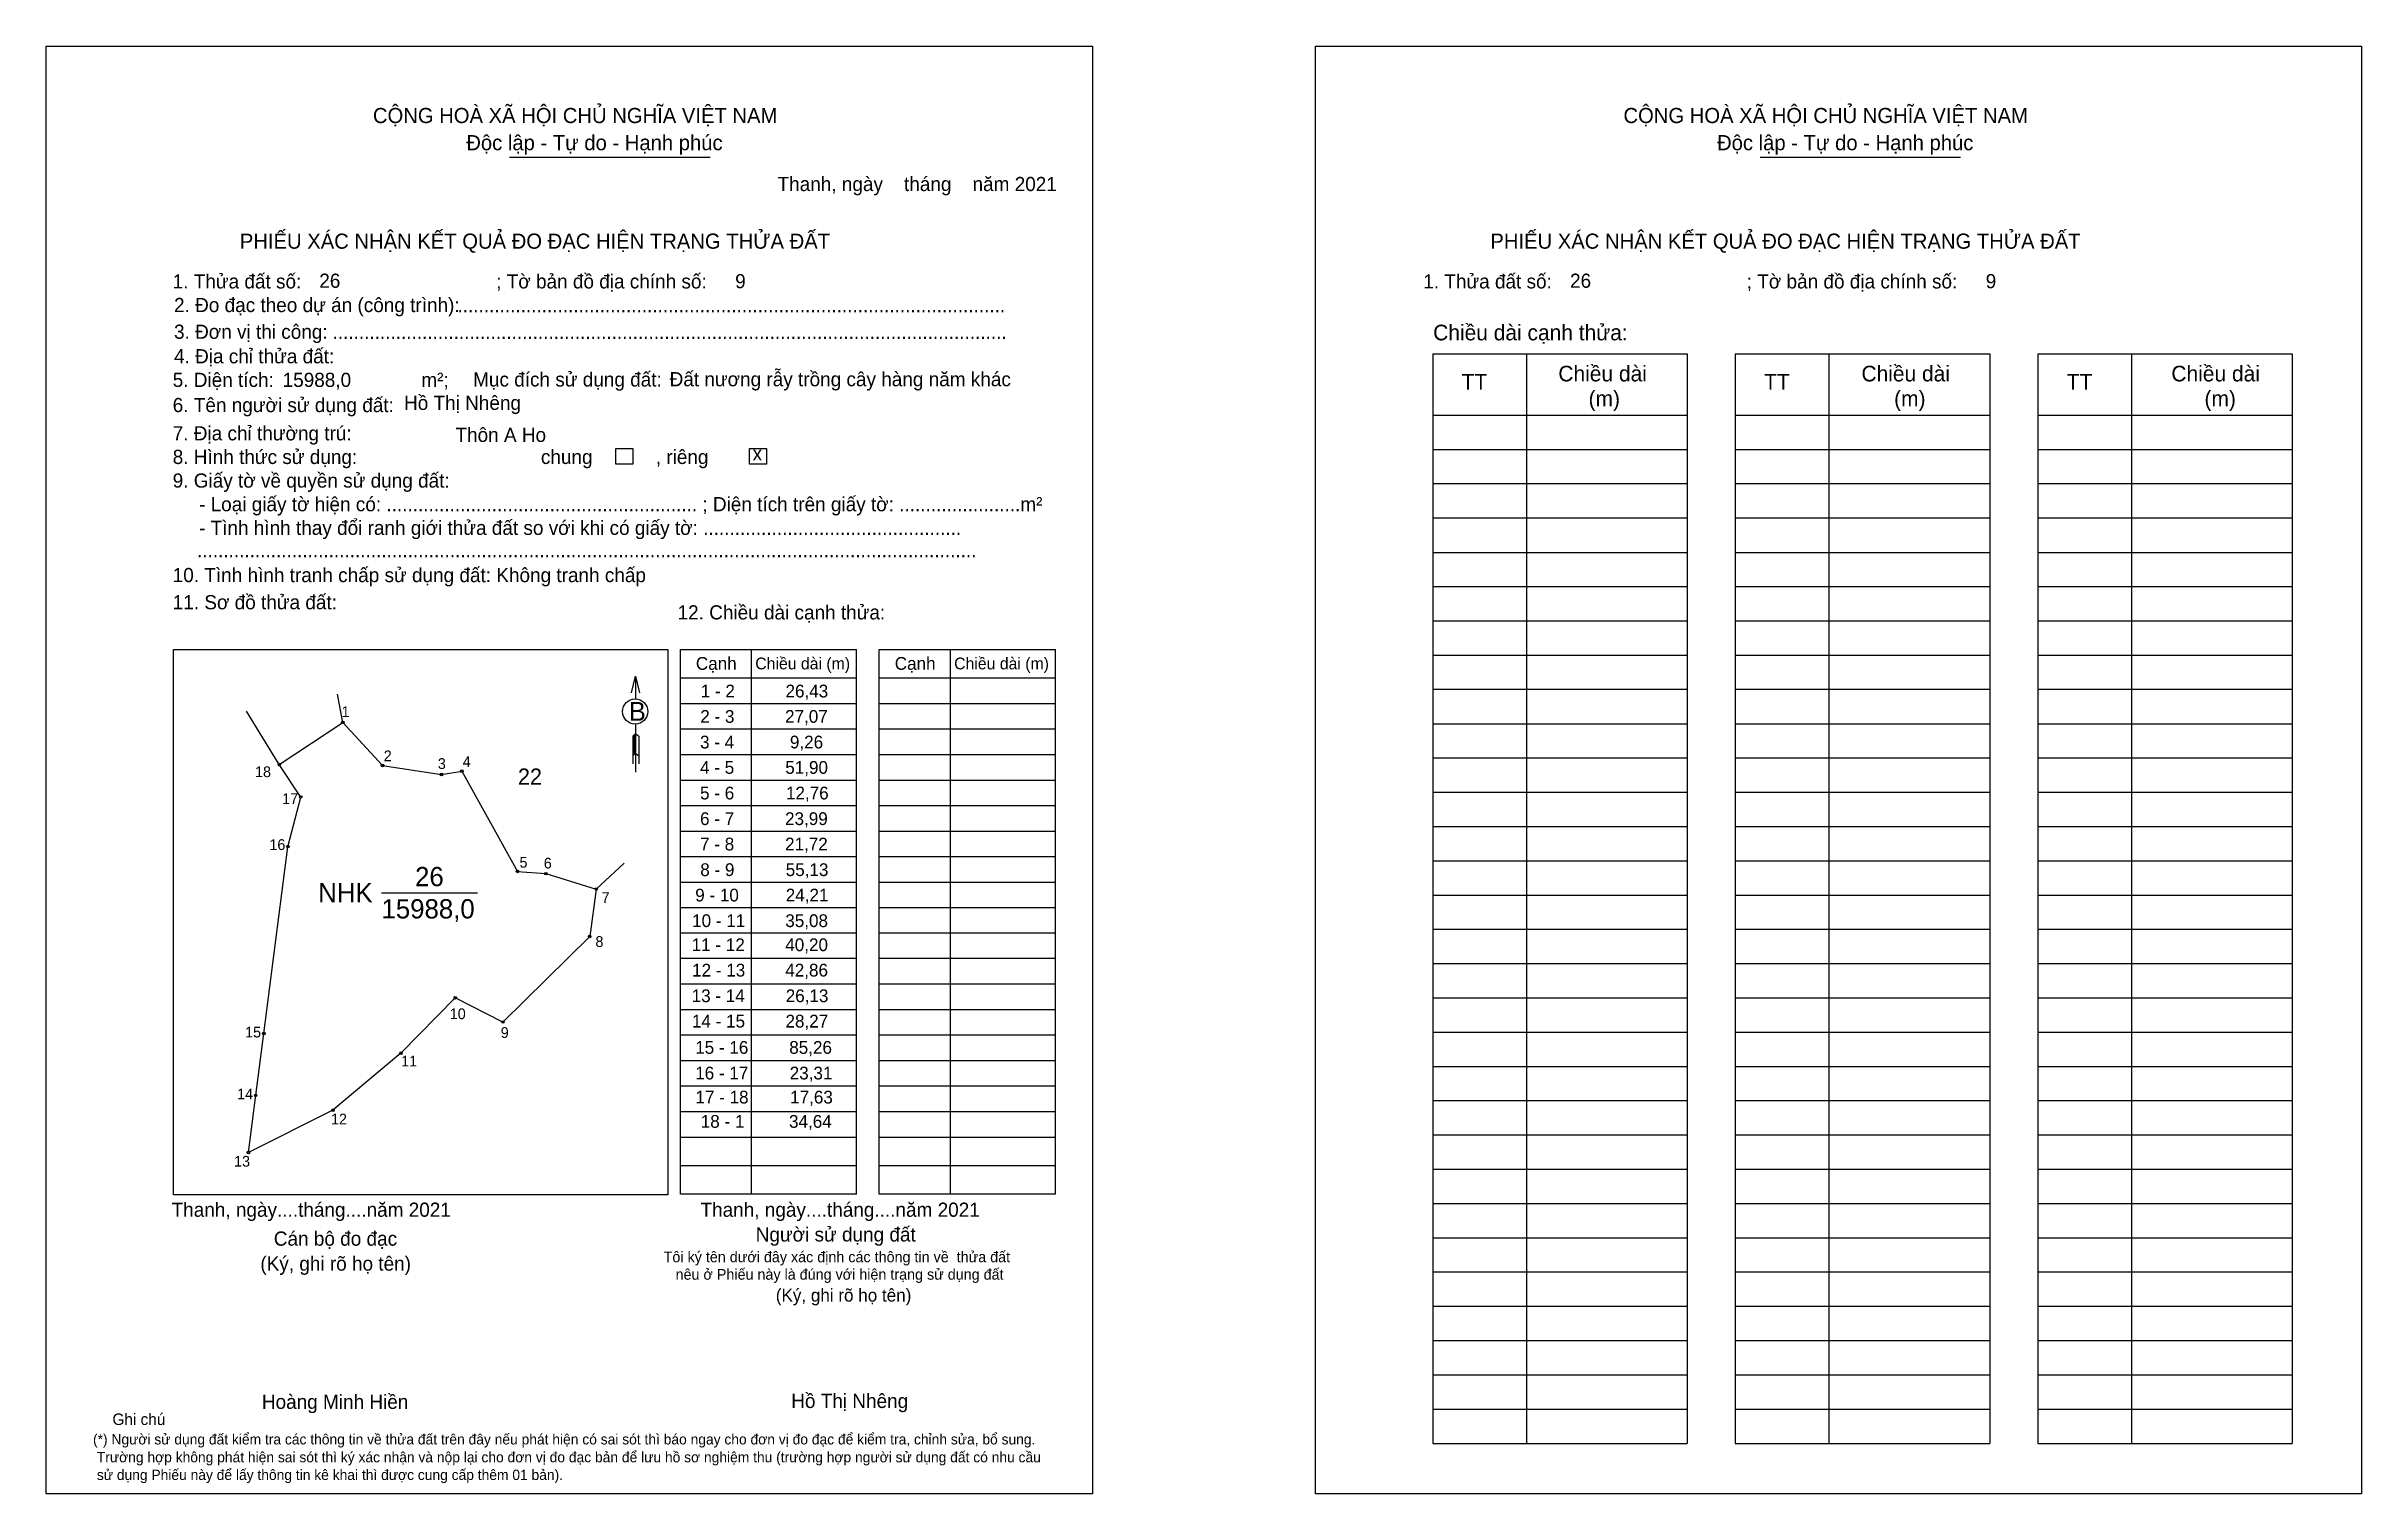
# Model space of a CAD drawing. Extents: x 545222 to 546270, y 1823834 to 1824489.
import ezdxf

# ---------------------------------------------------------------- set-up
doc = ezdxf.new("R2010")
doc.units = 0
for name, color, linetype in [('CanhThua', 7, 'Continuous'), ('kqddKhungInTrang1', 7, 'Continuous'), ('kqddKhungInTrang2', 7, 'Continuous'), ('kqddNoiDung', 7, 'Continuous'), ('kqddTemplate', 7, 'Continuous'), ('Level 1', 7, 'Continuous'), ('MocDinhThua', 7, 'Continuous'), ('NhanDiaChinhThua', 7, 'Continuous'), ('SoHieuDinhThua', 7, 'Continuous')]:
    doc.layers.add(name, color=color, linetype=linetype)

msp = doc.modelspace()

# ---------------------------------------------------------------- linework, layer by layer
at = {"layer": 'CanhThua'}
for p, q in [((545327.1, 1824164.2), (545355.9, 1824183.3)), ((545355.9, 1824183.3), (545373.8, 1824163.8)), ((545336.8, 1824149.5), (545327.1, 1824164.2)), ((545373.8, 1824163.8), (545400.6, 1824159.7)), ((545400.6, 1824159.7), (545409.8, 1824161.2)), ((545409.8, 1824161.2), (545435, 1824115.8)), ((545331, 1824127), (545336.8, 1824149.5)), ((545320.1, 1824042.4), (545331, 1824127)), ((545435, 1824115.8), (545447.8, 1824114.8)), ((545447.8, 1824114.8), (545470.7, 1824107.8)), ((545470.7, 1824107.8), (545467.7, 1824086.3)), ((545467.7, 1824086.3), (545428.4, 1824047.6)), ((545406.8, 1824058.6), (545382.2, 1824033.5)), ((545428.4, 1824047.6), (545406.8, 1824058.6)), ((545316.4, 1824014.4), (545320.1, 1824042.4)), ((545382.2, 1824033.5), (545351.4, 1824007.7)), ((545313.1, 1823988.5), (545316.4, 1824014.4)), ((545351.4, 1824007.7), (545313.1, 1823988.5))]:
    msp.add_line(p, q, dxfattribs=at)
at = {"layer": 'kqddKhungInTrang1'}
msp.add_lwpolyline([(545221.5, 1824489.5), (545695.4, 1824489.5), (545695.4, 1823834), (545221.5, 1823834)], close=True, dxfattribs=at)
at = {"layer": 'kqddKhungInTrang2'}
msp.add_lwpolyline([(545796.5, 1824489.5), (546270.4, 1824489.5), (546270.4, 1823834), (545796.5, 1823834)], close=True, dxfattribs=at)
at = {"layer": 'kqddTemplate'}
for p, q in [((545431.4, 1824439.3), (545522.2, 1824439.3)), ((545998, 1824439.3), (546088.7, 1824439.3)), ((545849.6, 1824350.2), (545964.8, 1824350.2)), ((545849.6, 1824350.2), (545849.6, 1823856.8)), ((545892, 1824350.2), (545892, 1823856.8)), ((545964.8, 1824350.2), (545964.8, 1823856.8)), ((545986.6, 1824350.2), (545986.6, 1823856.8)), ((545986.6, 1824350.2), (546101.9, 1824350.2)), ((546029, 1824350.2), (546029, 1823856.8)), ((546101.9, 1824350.2), (546101.9, 1823856.8)), ((546123.7, 1824350.2), (546123.7, 1823856.8)), ((546123.7, 1824350.2), (546238.9, 1824350.2)), ((546166.1, 1824350.2), (546166.1, 1823856.8)), ((546238.9, 1824350.2), (546238.9, 1823856.8)), ((545849.6, 1824322.4), (545964.8, 1824322.4)), ((545986.6, 1824322.4), (546101.9, 1824322.4)), ((546123.7, 1824322.4), (546238.9, 1824322.4)), ((545849.6, 1824306.9), (545964.8, 1824306.9)), ((545986.6, 1824306.9), (546101.9, 1824306.9)), ((546123.7, 1824306.9), (546238.9, 1824306.9)), ((545849.6, 1824291.4), (545964.8, 1824291.4)), ((545986.6, 1824291.4), (546101.9, 1824291.4)), ((546123.7, 1824291.4), (546238.9, 1824291.4)), ((545849.6, 1824275.9), (545964.8, 1824275.9)), ((545986.6, 1824275.9), (546101.9, 1824275.9)), ((546123.7, 1824275.9), (546238.9, 1824275.9)), ((545849.6, 1824260.3), (545964.8, 1824260.3)), ((545986.6, 1824260.3), (546101.9, 1824260.3)), ((546123.7, 1824260.3), (546238.9, 1824260.3)), ((545849.6, 1824244.8), (545964.8, 1824244.8)), ((545986.6, 1824244.8), (546101.9, 1824244.8)), ((546123.7, 1824244.8), (546238.9, 1824244.8)), ((545849.6, 1824229.3), (545964.8, 1824229.3)), ((545986.6, 1824229.3), (546101.9, 1824229.3)), ((546123.7, 1824229.3), (546238.9, 1824229.3)), ((545508.8, 1824216.3), (545588.6, 1824216.3)), ((545508.8, 1823969.7), (545508.8, 1824216.3)), ((545540.9, 1824216.3), (545540.9, 1823969.7)), ((545588.6, 1823969.7), (545588.6, 1824216.3)), ((545598.9, 1824216.3), (545678.7, 1824216.3)), ((545598.9, 1823969.7), (545598.9, 1824216.3)), ((545631, 1824216.3), (545631, 1823969.7)), ((545678.7, 1823969.7), (545678.7, 1824216.3)), ((545849.6, 1824213.8), (545964.8, 1824213.8)), ((545986.6, 1824213.8), (546101.9, 1824213.8)), ((546123.7, 1824213.8), (546238.9, 1824213.8)), ((545488.5, 1824204.2), (545488.5, 1824193.8)), ((545508.8, 1824203.4), (545588.6, 1824203.4)), ((545598.9, 1824203.4), (545678.7, 1824203.4)), ((545508.8, 1824191.8), (545588.6, 1824191.8)), ((545598.9, 1824191.8), (545678.7, 1824191.8)), ((545849.6, 1824198.3), (545964.8, 1824198.3)), ((545986.6, 1824198.3), (546101.9, 1824198.3)), ((546123.7, 1824198.3), (546238.9, 1824198.3)), ((545488.5, 1824182.5), (545488.5, 1824160.7)), ((545849.6, 1824182.7), (545964.8, 1824182.7)), ((545986.6, 1824182.7), (546101.9, 1824182.7)), ((546123.7, 1824182.7), (546238.9, 1824182.7)), ((545488.5, 1824178.3), (545487.2, 1824177)), ((545488.5, 1824177.7), (545487.2, 1824176.4)), ((545488.5, 1824177.1), (545487.2, 1824175.8)), ((545487.2, 1824177), (545487.2, 1824164.5)), ((545488.5, 1824176.5), (545487.2, 1824175.2)), ((545488.5, 1824175.9), (545487.2, 1824174.6)), ((545488.5, 1824175.3), (545487.2, 1824174.1)), ((545488.5, 1824174.7), (545487.2, 1824173.5)), ((545488.5, 1824174.1), (545487.2, 1824172.9)), ((545488.5, 1824173.6), (545487.2, 1824172.3)), ((545488.5, 1824173), (545487.2, 1824171.7)), ((545488.5, 1824172.4), (545487.2, 1824171.1)), ((545488.5, 1824171.8), (545487.2, 1824170.5)), ((545488.5, 1824171.2), (545487.2, 1824169.9)), ((545488.5, 1824170.6), (545487.2, 1824169.3)), ((545488.5, 1824170), (545487.2, 1824168.7)), ((545488.5, 1824178.3), (545489.9, 1824177)), ((545489.9, 1824177), (545489.9, 1824164.5)), ((545508.8, 1824180.3), (545588.6, 1824180.3)), ((545598.9, 1824180.3), (545678.7, 1824180.3)), ((545488.5, 1824169.4), (545487.2, 1824168.1)), ((545488.5, 1824169.4), (545489.9, 1824168.1)), ((545508.8, 1824168.7), (545588.6, 1824168.7)), ((545598.9, 1824168.7), (545678.7, 1824168.7)), ((545849.6, 1824167.2), (545964.8, 1824167.2)), ((545986.6, 1824167.2), (546101.9, 1824167.2)), ((546123.7, 1824167.2), (546238.9, 1824167.2)), ((545508.8, 1824157.2), (545588.6, 1824157.2)), ((545598.9, 1824157.2), (545678.7, 1824157.2)), ((545849.6, 1824151.7), (545964.8, 1824151.7)), ((545986.6, 1824151.7), (546101.9, 1824151.7)), ((546123.7, 1824151.7), (546238.9, 1824151.7)), ((545508.8, 1824145.6), (545588.6, 1824145.6)), ((545598.9, 1824145.6), (545678.7, 1824145.6)), ((545508.8, 1824134), (545588.6, 1824134)), ((545598.9, 1824134), (545678.7, 1824134)), ((545849.6, 1824136.2), (545964.8, 1824136.2)), ((545986.6, 1824136.2), (546101.9, 1824136.2)), ((546123.7, 1824136.2), (546238.9, 1824136.2)), ((545508.8, 1824122.5), (545588.6, 1824122.5)), ((545598.9, 1824122.5), (545678.7, 1824122.5)), ((545849.6, 1824120.6), (545964.8, 1824120.6)), ((545986.6, 1824120.6), (546101.9, 1824120.6)), ((546123.7, 1824120.6), (546238.9, 1824120.6)), ((545508.8, 1824110.9), (545588.6, 1824110.9)), ((545598.9, 1824110.9), (545678.7, 1824110.9)), ((545508.8, 1824099.4), (545588.6, 1824099.4)), ((545598.9, 1824099.4), (545678.7, 1824099.4)), ((545849.6, 1824105.1), (545964.8, 1824105.1)), ((545986.6, 1824105.1), (546101.9, 1824105.1)), ((546123.7, 1824105.1), (546238.9, 1824105.1)), ((545588.6, 1824087.8), (545508.8, 1824087.8)), ((545678.7, 1824087.8), (545598.9, 1824087.8)), ((545849.6, 1824089.6), (545964.8, 1824089.6)), ((545986.6, 1824089.6), (546101.9, 1824089.6)), ((546123.7, 1824089.6), (546238.9, 1824089.6)), ((545588.6, 1824076.3), (545508.8, 1824076.3)), ((545678.7, 1824076.3), (545598.9, 1824076.3)), ((545849.6, 1824074.1), (545964.8, 1824074.1)), ((545986.6, 1824074.1), (546101.9, 1824074.1)), ((546123.7, 1824074.1), (546238.9, 1824074.1)), ((545588.6, 1824064.7), (545508.8, 1824064.7)), ((545678.7, 1824064.7), (545598.9, 1824064.7)), ((545849.6, 1824058.6), (545964.8, 1824058.6)), ((545986.6, 1824058.6), (546101.9, 1824058.6)), ((546123.7, 1824058.6), (546238.9, 1824058.6)), ((545588.6, 1824053.1), (545508.8, 1824053.1)), ((545678.7, 1824053.1), (545598.9, 1824053.1)), ((545588.6, 1824041.6), (545508.8, 1824041.6)), ((545678.7, 1824041.6), (545598.9, 1824041.6)), ((545849.6, 1824043), (545964.8, 1824043)), ((545986.6, 1824043), (546101.9, 1824043)), ((546123.7, 1824043), (546238.9, 1824043)), ((545588.6, 1824030), (545508.8, 1824030)), ((545678.7, 1824030), (545598.9, 1824030)), ((545849.6, 1824027.5), (545964.8, 1824027.5)), ((545986.6, 1824027.5), (546101.9, 1824027.5)), ((546123.7, 1824027.5), (546238.9, 1824027.5)), ((545588.6, 1824018.5), (545508.8, 1824018.5)), ((545678.7, 1824018.5), (545598.9, 1824018.5)), ((545588.6, 1824006.9), (545508.8, 1824006.9)), ((545678.7, 1824006.9), (545598.9, 1824006.9)), ((545849.6, 1824012), (545964.8, 1824012)), ((545986.6, 1824012), (546101.9, 1824012)), ((546123.7, 1824012), (546238.9, 1824012)), ((545588.6, 1823995.3), (545508.8, 1823995.3)), ((545678.7, 1823995.3), (545598.9, 1823995.3)), ((545849.6, 1823996.5), (545964.8, 1823996.5)), ((545986.6, 1823996.5), (546101.9, 1823996.5)), ((546123.7, 1823996.5), (546238.9, 1823996.5)), ((545588.6, 1823982.5), (545508.8, 1823982.5)), ((545678.7, 1823982.5), (545598.9, 1823982.5)), ((545849.6, 1823980.9), (545964.8, 1823980.9)), ((545986.6, 1823980.9), (546101.9, 1823980.9)), ((546123.7, 1823980.9), (546238.9, 1823980.9)), ((545588.6, 1823969.7), (545508.8, 1823969.7)), ((545678.7, 1823969.7), (545598.9, 1823969.7)), ((545849.6, 1823965.4), (545964.8, 1823965.4)), ((545986.6, 1823965.4), (546101.9, 1823965.4)), ((546123.7, 1823965.4), (546238.9, 1823965.4)), ((545849.6, 1823949.9), (545964.8, 1823949.9)), ((545986.6, 1823949.9), (546101.9, 1823949.9)), ((546123.7, 1823949.9), (546238.9, 1823949.9)), ((545849.6, 1823934.4), (545964.8, 1823934.4)), ((545986.6, 1823934.4), (546101.9, 1823934.4)), ((546123.7, 1823934.4), (546238.9, 1823934.4)), ((545849.6, 1823918.9), (545964.8, 1823918.9)), ((545986.6, 1823918.9), (546101.9, 1823918.9)), ((546123.7, 1823918.9), (546238.9, 1823918.9)), ((545849.6, 1823903.3), (545964.8, 1823903.3)), ((545986.6, 1823903.3), (546101.9, 1823903.3)), ((546123.7, 1823903.3), (546238.9, 1823903.3)), ((545849.6, 1823887.8), (545964.8, 1823887.8)), ((545986.6, 1823887.8), (546101.9, 1823887.8)), ((546123.7, 1823887.8), (546238.9, 1823887.8)), ((545849.6, 1823872.3), (545964.8, 1823872.3)), ((545986.6, 1823872.3), (546101.9, 1823872.3)), ((546123.7, 1823872.3), (546238.9, 1823872.3)), ((545849.6, 1823856.8), (545964.8, 1823856.8)), ((545986.6, 1823856.8), (546101.9, 1823856.8)), ((546123.7, 1823856.8), (546238.9, 1823856.8))]:
    msp.add_line(p, q, dxfattribs=at)
for points in [[(545479.5, 1824307.4), (545487.2, 1824307.4), (545487.2, 1824300.2), (545479.5, 1824300.2)], [(545540.1, 1824307.4), (545547.8, 1824307.4), (545547.8, 1824300.2), (545540.1, 1824300.2)], [(545279.2, 1824216.3), (545503.1, 1824216.3), (545503.1, 1823969.4), (545279.2, 1823969.4)]]:
    msp.add_lwpolyline(points, close=True, dxfattribs=at)
msp.add_lwpolyline([(545486.6, 1824196.7), (545488.5, 1824204.2), (545490.3, 1824196.7)], dxfattribs=at)
msp.add_circle((545488.3, 1824188.2), 5.69, dxfattribs=at)
at = {"layer": 'Level 1'}
for p, q in [((545355.9, 1824183.3), (545353.5, 1824196)), ((545327.1, 1824164.2), (545312.2, 1824188.3)), ((545470.7, 1824107.8), (545483.3, 1824119.6))]:
    msp.add_line(p, q, dxfattribs=at)
at = {"layer": 'MocDinhThua'}
for centre in [(545355.9, 1824183.3), (545327.1, 1824164.2), (545373.8, 1824163.8), (545400.6, 1824159.7), (545409.8, 1824161.2), (545336.8, 1824149.5), (545331, 1824127), (545435, 1824115.8), (545447.8, 1824114.8), (545470.7, 1824107.8), (545467.7, 1824086.3), (545406.8, 1824058.6), (545428.4, 1824047.6), (545320.1, 1824042.4), (545382.2, 1824033.5), (545316.4, 1824014.4), (545351.4, 1824007.7), (545313.1, 1823988.5)]:
    msp.add_circle(centre, 0.584, dxfattribs=at)
at = {"layer": 'NhanDiaChinhThua'}
msp.add_line((545373.4, 1824106.1), (545416.8, 1824106.1), dxfattribs=at)

# ---------------------------------------------------------------- texts
at = {"layer": 'kqddNoiDung'}
for s, height, p in [('Thanh, ngày    tháng    năm 2021  ', 6.422, (545552.8, 1824423.9)), ('26', 6.42, (545345.2, 1824380.1)), ('9', 6.42, (545533.6, 1824379.9)), ('26', 6.42, (545911.8, 1824380.1)), ('9', 6.42, (546100.1, 1824379.9)), ('........................................................................................................', 6.4216, (545407.8, 1824369)), ('................................................................................................................................', 6.4216, (545351.2, 1824356.9)), ('15988,0', 6.42, (545328.6, 1824335.2)), ('Đất nương rẫy trồng cây hàng năm khác', 6.422, (545503.9, 1824335.5)), ('Hồ Thị Nhêng', 6.422, (545383.6, 1824324.8)), ('Thôn A Ho', 6.42, (545406.9, 1824310.3)), ('x', 6.42, (545541.5, 1824301.9)), ('1 - 2', 5.78, (545518, 1824194.6)), ('26,43', 5.78, (545556.4, 1824194.6)), ('2 - 3', 5.78, (545517.8, 1824183.1)), ('27,07', 5.78, (545556.2, 1824183.1)), ('3 - 4', 5.78, (545517.7, 1824171.5)), ('9,26', 5.78, (545558.4, 1824171.5)), ('4 - 5', 5.78, (545517.7, 1824160)), ('51,90', 5.78, (545556.3, 1824160)), ('5 - 6', 5.78, (545517.7, 1824148.4)), ('12,76', 5.78, (545556.6, 1824148.4)), ('6 - 7', 5.78, (545517.7, 1824136.8)), ('23,99', 5.78, (545556.2, 1824136.8)), ('7 - 8', 5.78, (545517.7, 1824125.3)), ('21,72', 5.78, (545556.2, 1824125.3)), ('8 - 9', 5.78, (545517.8, 1824113.7)), ('55,13', 5.78, (545556.5, 1824113.7)), ('9 - 10', 5.78, (545515.5, 1824102.2)), ('24,21', 5.78, (545556.5, 1824102.2)), ('10 - 11', 5.78, (545514.1, 1824090.6)), ('35,08', 5.78, (545556.3, 1824090.6)), ('11 - 12', 5.78, (545513.9, 1824079.7)), ('40,20', 5.78, (545556.3, 1824079.7)), ('12 - 13', 5.78, (545514.1, 1824068.2)), ('42,86', 5.78, (545556.3, 1824068.2)), ('13 - 14', 5.78, (545513.9, 1824056.6)), ('26,13', 5.78, (545556.5, 1824056.6)), ('14 - 15', 5.78, (545514, 1824045.1)), ('28,27', 5.78, (545556.4, 1824045.1)), ('15 - 16', 5.78, (545515.5, 1824033.2)), ('85,26', 5.78, (545558.1, 1824033.2)), ('16 - 17', 5.78, (545515.5, 1824021.6)), ('23,31', 5.78, (545558.3, 1824021.6)), ('17 - 18', 5.78, (545515.6, 1824010.7)), ('17,63', 5.78, (545558.5, 1824010.7)), ('18 - 1', 5.78, (545518, 1823999.7)), ('34,64', 5.78, (545558, 1823999.7)), ('Thanh, ngày....tháng....năm 2021', 6.422, (545278.3, 1823959.4)), ('Thanh, ngày....tháng....năm 2021', 6.422, (545517.9, 1823959.4)), ('Hồ Thị Nhêng', 6.422, (545559, 1823872.8))]:
    msp.add_text(s, height=height, dxfattribs=at).set_placement(p)
at = {"layer": 'kqddTemplate'}
for s, height, p in [('CỘNG HOÀ XÃ HỘI CHỦ NGHĨA VIỆT NAM', 6.85, (545369.5, 1824454.7)), ('CỘNG HOÀ XÃ HỘI CHỦ NGHĨA VIỆT NAM', 6.85, (545936, 1824454.7)), ('Độc lập - Tự do - Hạnh phúc', 6.85, (545411.8, 1824442.4)), ('Độc lập - Tự do - Hạnh phúc', 6.85, (545978.4, 1824442.4)), ('PHIẾU XÁC NHẬN KẾT QUẢ ĐO ĐẠC HIỆN TRẠNG THỬA ĐẤT', 6.85, (545309.2, 1824397.8)), ('PHIẾU XÁC NHẬN KẾT QUẢ ĐO ĐẠC HIỆN TRẠNG THỬA ĐẤT', 6.85, (545875.7, 1824397.8)), ('1. Thửa đất số:                                     ; Tờ bản đồ địa chính số:', 6.422, (545278.8, 1824379.8)), ('1. Thửa đất số:                                     ; Tờ bản đồ địa chính số:', 6.422, (545845.3, 1824379.8)), ('2. Đo đạc theo dự án (công trình): ', 6.422, (545279.4, 1824369.1)), ('3. Đơn vị thi công: ', 6.422, (545279.4, 1824357)), ('Chiều dài cạnh thửa:', 7.096, (545849.8, 1824356.3)), ('4. Địa chỉ thửa đất:', 6.422, (545279.4, 1824345.9)), ('5. Diện tích:                            m²; ', 6.422, (545278.8, 1824335.2)), ('Mục đích sử dụng đất:', 6.422, (545414.9, 1824335.4)), ('TT', 7.1, (545862.7, 1824334)), ('Chiều dài', 7.1, (545906.5, 1824337.7)), ('TT', 7.1, (545999.7, 1824334)), ('Chiều dài', 7.1, (546043.8, 1824337.7)), ('TT', 7.1, (546136.8, 1824334)), ('Chiều dài', 7.1, (546184.2, 1824337.7)), ('6. Tên người sử dụng đất:', 6.422, (545278.8, 1824323.8)), ('(m)', 7.1, (545920.2, 1824326.4)), ('(m)', 7.1, (546058.6, 1824326.4)), ('(m)', 7.1, (546199.2, 1824326.4)), ('7. Địa chỉ thường trú:', 6.422, (545278.8, 1824311)), ('8. Hình thức sử dụng:', 6.422, (545278.8, 1824300.3)), ('chung            , riêng', 6.422, (545445.6, 1824300.3)), ('9. Giấy tờ về quyền sử dụng đất:', 6.422, (545278.8, 1824289.6)), ('     - Loại giấy tờ hiện có: ........................................................... ; Diện tích trên giấy tờ: .......................m²', 6.4216, (545278.8, 1824278.9)), ('     - Tình hình thay đổi ranh giới thửa đất so với khi có giấy tờ: .................................................', 6.4216, (545278.8, 1824268.2)), ('10. Tình hình tranh chấp sử dụng đất: Không tranh chấp', 6.422, (545278.8, 1824246.8)), ('....................................................................................................................................................', 6.4216, (545289.8, 1824258.1)), ('11. Sơ đồ thửa đất:', 6.422, (545278.8, 1824234.5)), ('12. Chiều dài cạnh thửa:', 6.422, (545507.5, 1824229.9)), ('Cạnh', 5.78, (545515.8, 1824207.1)), ('Chiều dài (m)', 5.351, (545542.7, 1824207.3)), ('Cạnh', 5.78, (545605.9, 1824207.1)), ('Chiều dài (m)', 5.351, (545632.8, 1824207.3)), ('B', 8.56, (545485.5, 1824184)), ('Cán bộ đo đạc', 6.422, (545324.6, 1823946.3)), ('Người sử dụng đất', 6.422, (545542.9, 1823948.2)), ('(Ký, ghi rõ họ tên)', 6.422, (545318.5, 1823935)), ('Tôi ký tên dưới đây xác định các thông tin về  thửa đất ', 4.855, (545501.2, 1823938.8)), ('nêu ở Phiếu này là đúng với hiện trạng sử dụng đất', 4.855, (545506.6, 1823930.9)), ('(Ký, ghi rõ họ tên)', 5.779, (545552, 1823921)), ('Hoàng Minh Hiền', 6.422, (545319.2, 1823872.4)), ('Ghi chú', 5.2, (545251.5, 1823865.1)), ('(*) Người sử dụng đất kiểm tra các thông tin về thửa đất trên đây nếu phát hiện có sai sót thì báo ngay cho đơn vị đo đạc để kiểm tra, chỉnh sửa, bổ sung.', 4.6814, (545242.7, 1823856.3)), (' Trường hợp không phát hiện sai sót thì ký xác nhận và nộp lại cho đơn vị đo đạc bản để lưu hồ sơ nghiệm thu (trường hợp người sử dụng đất có nhu cầu', 4.6814, (545242.7, 1823848.2)), (' sử dụng Phiếu này để lấy thông tin kê khai thì được cung cấp thêm 01 bản).', 4.681, (545242.7, 1823840.2))]:
    msp.add_text(s, height=height, dxfattribs=at).set_placement(p)
at = {"layer": 'NhanDiaChinhThua'}
for s, p in [('26', (545388.6, 1824109.1)), ('NHK', (545344.7, 1824101.8)), ('15988,0', (545373.4, 1824094.5))]:
    msp.add_text(s, height=8.73, dxfattribs=at).set_placement(p)
at = {"layer": 'SoHieuDinhThua'}
for s, height, p in [('1', 4.87, (545355.3, 1824185.7)), ('2', 4.87, (545374.4, 1824165.7)), ('18', 4.87, (545316.1, 1824158.5)), ('3', 4.87, (545398.9, 1824162.2)), ('4', 4.87, (545410.2, 1824163.1)), ('22', 7.31, (545435.2, 1824155.1)), ('17', 4.87, (545328.4, 1824146.3)), ('16', 4.87, (545322.6, 1824125.5)), ('5', 4.87, (545435.9, 1824117.5)), ('6', 4.87, (545446.9, 1824117.1)), ('7', 4.87, (545473.1, 1824101.5)), ('8', 4.87, (545470.3, 1824081.6)), ('15', 4.87, (545311.6, 1824040.6)), ('10', 4.87, (545404.3, 1824048.9)), ('9', 4.87, (545427.4, 1824040.4)), ('11', 4.87, (545382.3, 1824027.5)), ('14', 4.87, (545308, 1824012.6)), ('12', 4.87, (545350.5, 1824001.2)), ('13', 4.87, (545306.6, 1823982.1))]:
    msp.add_text(s, height=height, dxfattribs=at).set_placement(p)

doc.saveas('drawing.dxf')
